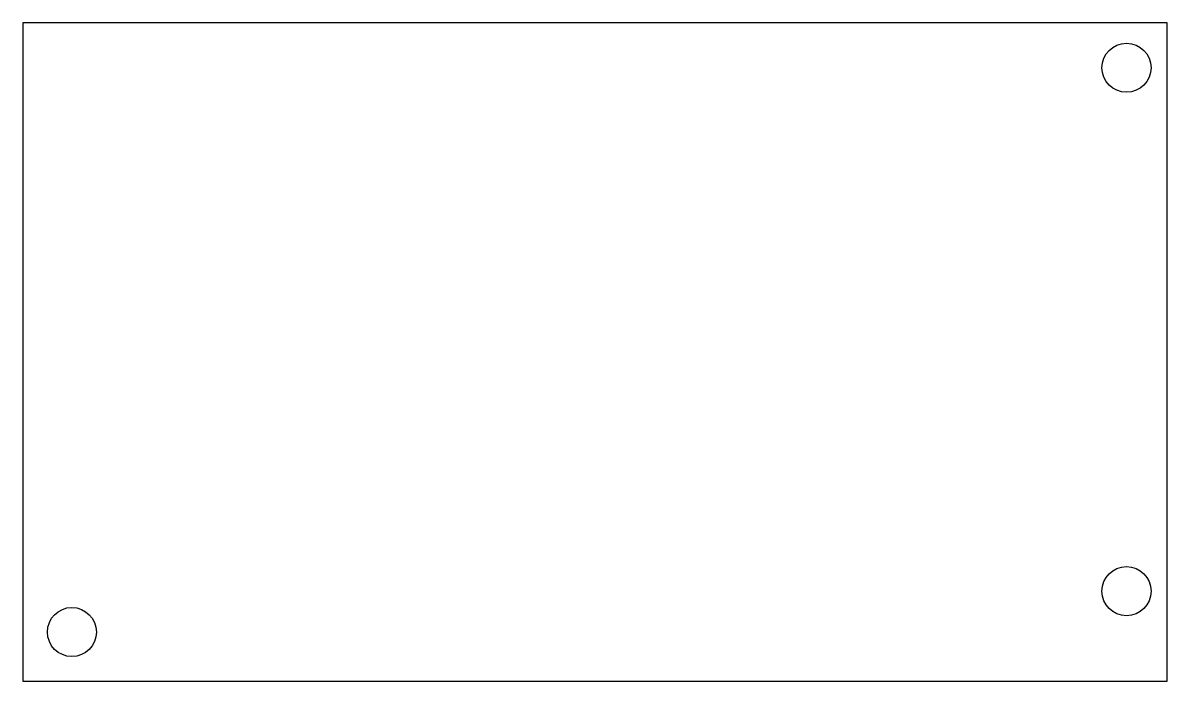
# Model space of a CAD drawing. Extents: x 0 to 3.5, y 0 to 2.01.
import ezdxf

# ---------------------------------------------------------------- set-up
doc = ezdxf.new("R2010")
doc.units = 0
doc.layers.add('20', color=7, linetype='CONTINUOUS')

msp = doc.modelspace()

# ---------------------------------------------------------------- linework, layer by layer
at = {"layer": '20'}
for p, q in [((3.499213, 2.012008), (0, 2.012008)), ((0, 2.012008), (0, 0)), ((3.499213, 0), (3.499213, 2.012008)), ((0, 0), (3.499213, 0))]:
    msp.add_line(p, q, dxfattribs=at)
for centre in [(3.375, 1.875), (3.375, 0.275), (0.15, 0.15)]:
    msp.add_circle(centre, 0.075, dxfattribs=at)

doc.saveas('drawing.dxf')
